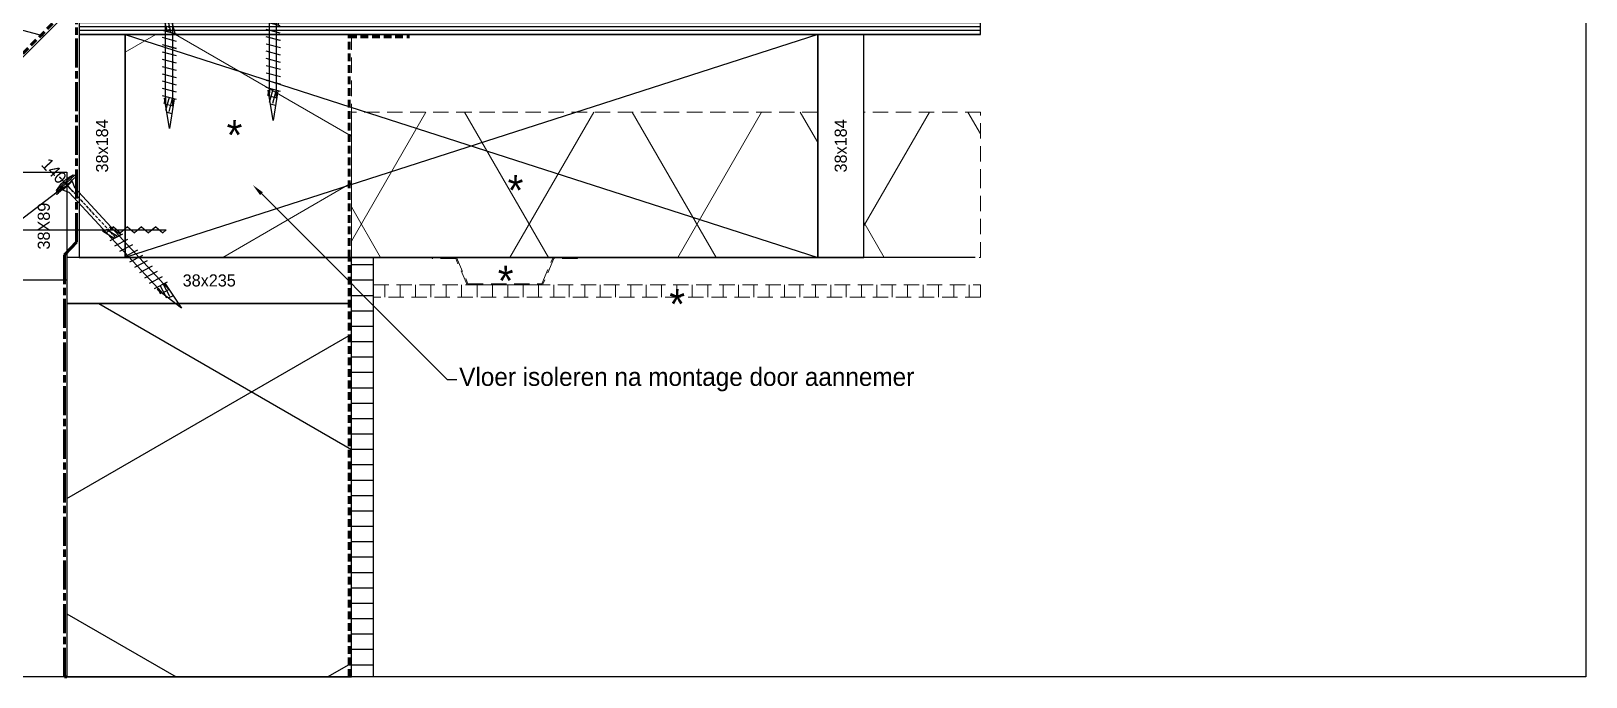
# Model space of a CAD drawing. Header units: millimetres. Extents: x -109306 to 269542, y -22401 to 197206.
# Drawn here: x 259258 to 260542, y -15974 to -15441 of the extents above; entities that cross this region are included whole.
import ezdxf
from ezdxf import colors
from ezdxf.entities.mleader import LeaderData, LeaderLine
from ezdxf.enums import TextEntityAlignment as Align
from ezdxf.math import Vec2, Vec3

# ---------------------------------------------------------------- set-up
doc = ezdxf.new("R2010")
doc.units = ezdxf.units.MM
for name, pattern in [('ACAD_ISO08W100', [36, 24, -3, 6, -3]), ('DASHDOT', [18.5, 12, -3, 0.5, -3]), ('DASHED', [19.049999999999997, 12.7, -6.35]), ('DASHED2', [9.524999999999999, 6.349999999999999, -3.174999999999999])]:
    doc.linetypes.add(name, pattern=pattern)
doc.layers.add('EHP Bevestigingsmiddelen', color=1, linetype='Continuous')
doc.layers.add('EHP Tekst', color=1, linetype='Continuous')
for name, color, linetype, lineweight in [('EHP Dampdichte folie', 3, 'DASHED2', 60), ('EHP Dampopen folie', 5, 'ACAD_ISO08W100', 60), ('EHP Derden', 8, 'DASHED', 13)]:
    doc.layers.add(name, color=color, linetype=linetype, lineweight=lineweight)
doc.layers.add('EHP Hulplijnen tekst niet printen', color=4, linetype='Continuous', plot=False)
doc.styles.get("Standard").update_dxf_attribs({"font": ''})
doc.styles.get('Standard').set_extended_font_data('Century Gothic')
pattern_1 = [(59.99999999999981, (-7.754818242684561e-27, -2.182787284255007e-12), (-103.9230484541315, 59.99999999999982), []), (119.9999999999998, (-7.754818242684561e-27, -2.182787284255007e-12), (-103.9230484541319, -59.99999999999904), [])]
pattern_2 = [(90, (0, 0), (-12.7, 0), [])]

# ---------------------------------------------------------------- blocks, each defined once
blk = doc.blocks.new('*U747')
h = blk.add_hatch()
h.set_pattern_fill('ISOLATIE', color=256, scale=119.9999999999989, angle=-2.035554996136651e-13, style=0, pattern_type=2)
h.set_pattern_definition(pattern_1)
h.paths.add_polyline_path([(384.9999994969367, 119.9999999999985), (4.263256414560562e-13, 119.9999999999989), (0, 0), (384.9999994969404, -2.636525005596218e-12), (384.9999994969386, 59.9999999999979)])
blk.add_lwpolyline([(384.9999994969367, 119.9999999999985), (4.263256414560562e-13, 119.9999999999989), (0, 0), (0, 0), (384.9999994969404, -2.636525005596218e-12), (384.9999994969386, 59.9999999999979)], close=True)
blk = doc.blocks.new('*U757')
h = blk.add_hatch()
h.set_pattern_fill('ISOLATIE', color=256, scale=186.9999999999986, angle=90.00000000000026, style=0, pattern_type=2)
h.set_pattern_definition([(150.0000000000002, (3.401510184630726e-12, 1.5105739701896e-26), (-93.49999999999862, -161.9467505076892), []), (210.0000000000002, (3.401510184630726e-12, 1.5105739701896e-26), (93.49999999999999, -161.9467505076884), [])])
h.paths.add_polyline_path([(-187.0000000000022, 183.9999999999931), (-186.9999999999986, -8.304468224196106e-13), (0, 0), (-2.107699522088984e-13, 184.0000000000006), (-93.50000000000121, 183.9999999999969)])
blk.add_lwpolyline([(-187.0000000000022, 183.9999999999931), (-186.9999999999986, -8.304468224196106e-13), (0, 0), (0, 0), (-2.107699522088984e-13, 184.0000000000006), (-93.50000000000121, 183.9999999999969)], close=True)
blk = doc.blocks.new('*U719')
h = blk.add_hatch()
h.set_pattern_fill('ISOLATIE', color=256, scale=244.9999999999982, angle=45.00000008545901, style=0, pattern_type=2)
h.set_pattern_definition([(105.000000085459, (3.151238372976862e-12, -3.151238363576458e-12), (-236.6518273462404, -63.41066640309303), []), (165.000000085459, (3.151238372976862e-12, -3.151238363576458e-12), (-63.41066569714122, -236.6518275353995), [])])
h.paths.add_polyline_path([(769.1248532738556, 1115.607178866419), (-173.2411616490992, 173.2411611323065), (0, 0), (769.1248593438004, 769.1248616381582), (769.1248604909742, 942.3660241760388)])
blk.add_lwpolyline([(769.1248532738556, 1115.607178866419), (-173.2411616490992, 173.2411611323065), (0, 0), (0, 0), (769.1248593438004, 769.1248616381582), (769.1248604909742, 942.3660241760388)], close=True)
blk = doc.blocks.new('*U718')
h = blk.add_hatch()
h.set_pattern_fill('ISOLATIE', color=256, scale=234.9999999999956, angle=90.00000000000001, style=0, pattern_type=2)
h.set_pattern_definition([(150, (4.274625098332682e-12, 1.898314882323807e-27), (-117.4999999999977, -203.5159698893393), []), (210, (4.274625098332682e-12, 1.898314882323807e-27), (117.4999999999978, -203.5159698893392), [])])
h.paths.add_polyline_path([(-234.999999999999, 308.1924870198957), (-234.9999999999956, -1.043609643147628e-13), (0, 0), (8.787535584667355e-13, 308.192487019904), (-117.499999999999, 308.1924870198999)])
blk.add_lwpolyline([(-234.999999999999, 308.1924870198957), (-234.9999999999956, -1.043609643147628e-13), (0, 0), (0, 0), (8.787535584667355e-13, 308.192487019904), (-117.499999999999, 308.1924870198999)], close=True)
blk = doc.blocks.new('*U775')
h = blk.add_hatch()
h.set_pattern_fill('ANSI31', color=256, angle=135)
h.set_pattern_definition([(180, (594.4165149471082, 0), (-6.661338147750939e-16, -3.175), [])])
h.paths.add_polyline_path([(0, 18), (0, 1.77635683940025e-15), (744.4165149471082, 0), (744.4165149471082, 18)])
blk.add_lwpolyline([(0, 0), (744.4165149471082, 0), (744.4165149471082, 18), (0, 18)], close=True)
blk = doc.blocks.new('*U666')
at = {"layer": 'EHP Bevestigingsmiddelen', "color": 1, "linetype": 'DASHDOT', "ltscale": 0.2}
blk.add_line((59.38584300000002, -3.636214033244908e-15), (-9.120789999999943, 5.584688692939765e-16), dxfattribs=at)
at = {"layer": 'EHP Bevestigingsmiddelen'}
for p, q in [((-1.499999999999999, 9.5), (-2.5, 9.5)), ((-2.5, -9.5), (-2.5, 9.5)), ((7.041486534478669e-16, 11.5), (-1.499999999999999, 11.5)), ((-1.500000000000001, -11.5), (-1.499999999999999, 11.5)), ((-1.500000000000001, -11.5), (-1.499999999999999, 11.5)), ((0.7862359999999174, 5.334553000000597), (-1.5, 5.334553000000597)), ((-7.041486534478669e-16, -11.5), (7.041486534478669e-16, 11.5)), ((5.766851000000315, 3.000001000000338), (0.7862359999999174, 5.334553000000597)), ((0.7862359999999168, -5.334553000000597), (0.7862359999999174, 5.334553000000597)), ((113.8792100000001, 3.000001000000331), (5.766851000000315, 3.000001000000338)), ((58.81527700000061, 1.471101000002815), (47.98800800000026, 4.376712999997832)), ((59.6985880000002, -1.663065000000646), (48.87131800000043, 1.242548000001986)), ((60.99353900000006, -6.000001000000342), (57.88770900000054, 5.591109000000866)), ((60.99353700000029, -5.999998999999665), (57.88770900000054, 5.591109000000866)), ((66.99353700000029, -5.999998999999666), (63.88770900000054, 5.591111000001543)), ((72.99353700000029, -5.999998999999666), (69.88770699999986, 5.591111000001542)), ((73.01505600000019, -6.08030799999688), (69.90922599999976, 5.510801999997052)), ((79.01505600000019, -6.08030799999688), (75.90922800000044, 5.510801999997052)), ((85.01505600000019, -6.080307999996881), (81.90922800000044, 5.510801999997051)), ((91.01505400000042, -6.080307999996881), (87.90922599999976, 5.510801999997051)), ((97.01505600000019, -6.080307999996882), (93.90922599999976, 5.51080000000365)), ((103.0150560000002, -6.080307999996882), (99.90922800000044, 5.51080199999705)), ((109.0150560000002, -6.080307999996883), (105.9092280000004, 5.51080199999705)), ((115.0150540000004, -6.080307999996883), (111.9092259999998, 5.510801999997049)), ((112.6035300000003, 2.919622000001247), (118.528182, 4.509565000000286)), ((113.3277360000002, 0.2168509999973979), (124.1550050000005, 3.12246299999969)), ((138.8792100000001, -0.08030799999688439), (113.8792100000001, 4.000001000000331)), ((113.8792100000001, 3.000001000000331), (118.8835730000001, 3.183227000001345)), ((114.0519410000006, -2.485919999999176), (124.8792100000001, 0.4196920000031165)), ((120.5626090000005, -3.083022999999237), (118.7890700000007, 3.535917000001056)), ((126.6791830000002, -2.080307999996883), (125.4978920000003, 2.32832900000357)), ((-1.500000000000001, -9.5), (-2.5, -9.5)), ((0.7862359999999168, -5.334553000000597), (-1.5, -5.334553000000597)), ((-7.041486534478669e-16, -11.5), (-1.500000000000001, -11.5)), ((0.7862359999999168, -5.334553000000597), (5.766859000000295, -2.999998999999662)), ((114.4791560000003, -2.999998999999669), (5.766859000000295, -2.999998999999662)), ((60.58189800000036, -4.797229999996492), (49.75462900000002, -1.891618000001475)), ((120.5471219999999, -3.025223999997259), (114.1896880000004, -2.999998999999669)), ((114.4791560000003, -3.999998999999669), (138.8792100000001, -0.08030799999688439))]:
    blk.add_line(p, q, dxfattribs=at)
blk.add_arc((28.29265649457668, -1.596603505066713e-14), 32.22479936311466, 162.8542148079576, 197.1457851920423, dxfattribs=at)
blk = doc.blocks.new('*U758')
at = {"layer": 'EHP Bevestigingsmiddelen', "color": 1, "linetype": 'DASHDOT', "ltscale": 0.2}
blk.add_line((13.19022271502379, -14.20665103213), (-6.205830277123428, 6.684046737990176), dxfattribs=at)
at = {"layer": 'EHP Bevestigingsmiddelen', "xscale": -1, "rotation": 132.8752920588782}
blk.add_blockref('*U666', (0, 0), dxfattribs=at)
at = {"layer": 'EHP Hulplijnen tekst niet printen', "insert": (-10.71064828526482, 11.53600252278709), "char_height": 10, "attachment_point": 5, "rotation": 312.87529205887824}
blk.add_mtext_dynamic_manual_height_columns('140', width=10.98533508774472, gutter_width=17.5, heights=[0], dxfattribs=at)
blk = doc.blocks.new('*U776')
h = blk.add_hatch()
h.set_pattern_fill('ANSI31', color=256, scale=4, angle=45)
h.set_pattern_definition(pattern_2)
h.paths.add_polyline_path([(0, 0), (346.1924870213256, 0), (346.1924870213256, 18), (0, 18)])
blk.add_lwpolyline([(0, 0), (346.1924870213256, 0), (346.1924870213256, 18), (0, 18)], close=True)
blk = doc.blocks.new('*U777')
h = blk.add_hatch()
h.set_pattern_fill('ANSI31', color=256, scale=4, angle=45)
h.set_pattern_definition(pattern_2)
h.paths.add_polyline_path([(0, 0), (501.4165149471155, 0), (501.4165149471155, 10), (0, 10)])
blk.add_lwpolyline([(0, 0), (501.4165149471155, 0), (501.4165149471155, 10), (0, 10)], close=True)
blk = doc.blocks.new('*U682')
for p, q in [((0, -3.006056495016537), (-4.982855976176549, 2.810733797318337)), ((0, 3), (-9.094947017729282e-13, -123.006056495017)), ((0, -3.006056495016537), (4.982855976176552, 2.810733797318335)), ((-2.491427988089184, -79.38012930250544), (2.491427988087368, -73.56333901017058)), ((-9.078414705378649e-13, -70.65494386400314), (2.491427988087368, -73.56333901017058)), ((-2.491427988089184, -79.38012930250544), (2.491427988087366, -85.19691959484032)), ((-2.491427988089168, -91.0137098871752), (2.491427988087366, -85.19691959484032)), ((-2.491427988089168, -91.0137098871752), (2.491427988087366, -96.83050017951007)), ((-2.491427988089176, -102.6472904718449), (2.491427988087366, -96.83050017951007)), ((-2.491427988089176, -102.6472904718449), (2.491427988087366, -108.4640807641798)), ((-2.491427988089184, -114.2808710565147), (2.491427988087366, -108.4640807641798)), ((-2.491427988089184, -114.2808710565147), (2.491427988087367, -120.0976613488496)), ((-9.094947017729282e-13, -123.006056495017), (2.491427988087367, -120.0976613488496))]:
    blk.add_line(p, q)
blk = doc.blocks.new('*U749')
h = blk.add_hatch()
h.set_pattern_fill('ISOLATIE', color=256, scale=119.9999999999989, angle=-2.035554996136651e-13, style=0, pattern_type=2)
h.set_pattern_definition(pattern_1)
h.paths.add_polyline_path([(96.4165154501643, 120.0000000000004), (4.263256414560562e-13, 119.9999999999989), (0, 0), (96.41651545016805, -6.602715695298137e-13), (96.41651545016623, 59.99999999999988)])
blk.add_lwpolyline([(96.4165154501643, 120.0000000000004), (4.263256414560562e-13, 119.9999999999989), (0, 0), (0, 0), (96.41651545016805, -6.602715695298137e-13), (96.41651545016623, 59.99999999999988)], close=True)
blk = doc.blocks.new('*U798')
blk.add_lwpolyline([(-6.617444900424219e-24, -5.89889358996375e-24), (-3.952393967665557e-14, 89), (37.99999999999997, 89.00000000000001), (38, 1.687538997430238e-14)], close=True)
at = {"color": 1, "flags": 8}
blk.add_attdef('38X89', text='', height=10, rotation=90.00000000000004, dxfattribs=at).set_placement((18.86357092264243, 44.50000567019732), align=Align.MIDDLE_CENTER)
blk = doc.blocks.new('*U799')
blk.add_lwpolyline([(0, 0), (-8.171241461241152e-14, 184), (-38.00000000000009, 184), (-38, -1.687538997430238e-14)], close=True)
at = {"color": 1, "flags": 8}
blk.add_attdef('38X184', text='', height=10, rotation=90.00000000000001, dxfattribs=at).set_placement((-18.99999657066434, 92.00000567019727), align=Align.MIDDLE_CENTER)
blk = doc.blocks.new('*U800')
blk.add_lwpolyline([(0, 0), (235, 1.4210854715202e-14), (235, 38.00000000000001), (0, 38)], close=True)
at = {"color": 1, "flags": 8}
blk.add_attdef('38X235', text='', height=10, dxfattribs=at).set_placement((117.5000056701973, 18.9999965706643), align=Align.MIDDLE_CENTER)
blk = doc.blocks.new('*U667')
at = {"layer": 'EHP Bevestigingsmiddelen', "color": 1, "linetype": 'DASHDOT', "ltscale": 0.2}
blk.add_line((79.38584300000002, -3.636214033244908e-15), (-9.120789999999943, 5.584688692939765e-16), dxfattribs=at)
at = {"layer": 'EHP Bevestigingsmiddelen'}
for p, q in [((-1.499999999999999, 9.5), (-2.5, 9.5)), ((-2.5, -9.5), (-2.5, 9.5)), ((7.041486534478669e-16, 11.5), (-1.499999999999999, 11.5)), ((-1.500000000000001, -11.5), (-1.499999999999999, 11.5)), ((-1.500000000000001, -11.5), (-1.499999999999999, 11.5)), ((0.7862359999999174, 5.334553000000597), (-1.5, 5.334553000000597)), ((-7.041486534478669e-16, -11.5), (7.041486534478669e-16, 11.5)), ((5.766851000000315, 3.000001000000338), (0.7862359999999174, 5.334553000000597)), ((0.7862359999999168, -5.334553000000597), (0.7862359999999174, 5.334553000000597)), ((133.8792100000001, 3.000001000000331), (5.766851000000315, 3.000001000000338)), ((78.8152770000006, 1.471101000002815), (67.98800800000026, 4.376712999997832)), ((79.6985880000002, -1.663065000000646), (68.87131800000043, 1.242548000001986)), ((80.99353900000006, -6.000001000000342), (77.88770900000054, 5.591109000000866)), ((80.99353700000029, -5.999998999999665), (77.88770900000054, 5.591109000000866)), ((86.99353700000029, -5.999998999999666), (83.88770900000054, 5.591111000001543)), ((92.99353700000029, -5.999998999999666), (89.88770699999986, 5.591111000001542)), ((93.01505600000019, -6.08030799999688), (89.90922599999976, 5.510801999997052)), ((99.01505600000019, -6.08030799999688), (95.90922800000044, 5.510801999997052)), ((105.0150560000002, -6.080307999996881), (101.9092280000004, 5.510801999997051)), ((111.0150540000004, -6.080307999996881), (107.9092259999998, 5.510801999997051)), ((117.0150560000002, -6.080307999996882), (113.9092259999998, 5.51080000000365)), ((123.0150560000002, -6.080307999996882), (119.9092280000004, 5.51080199999705)), ((129.0150560000002, -6.080307999996883), (125.9092280000004, 5.51080199999705)), ((135.0150540000004, -6.080307999996883), (131.9092259999998, 5.510801999997049)), ((132.6035300000003, 2.919622000001247), (138.528182, 4.509565000000286)), ((133.3277360000002, 0.2168509999973979), (144.1550050000005, 3.12246299999969)), ((158.8792100000001, -0.08030799999688439), (133.8792100000001, 4.000001000000331)), ((133.8792100000001, 3.000001000000331), (138.8835730000001, 3.183227000001345)), ((134.0519410000006, -2.485919999999176), (144.8792100000001, 0.4196920000031165)), ((140.5626090000005, -3.083022999999237), (138.7890700000007, 3.535917000001056)), ((146.6791830000002, -2.080307999996883), (145.4978920000003, 2.32832900000357)), ((-1.500000000000001, -9.5), (-2.5, -9.5)), ((0.7862359999999168, -5.334553000000597), (-1.5, -5.334553000000597)), ((-7.041486534478669e-16, -11.5), (-1.500000000000001, -11.5)), ((0.7862359999999168, -5.334553000000597), (5.766859000000295, -2.999998999999662)), ((134.4791560000003, -2.999998999999669), (5.766859000000295, -2.999998999999662)), ((80.58189800000036, -4.797229999996492), (69.75462900000002, -1.891618000001475)), ((140.5471219999999, -3.025223999997259), (134.1896880000004, -2.999998999999669)), ((134.4791560000003, -3.999998999999669), (158.8792100000001, -0.08030799999688439))]:
    blk.add_line(p, q, dxfattribs=at)
blk.add_arc((28.29265649457668, -1.596603505066713e-14), 32.22479936311466, 162.8542148079576, 197.1457851920423, dxfattribs=at)
blk = doc.blocks.new('*U827')
at = {"layer": 'EHP Bevestigingsmiddelen', "color": 1, "linetype": 'DASHDOT', "ltscale": 0.2}
blk.add_line((-1.5195555391756e-13, -19.38584300000002), (5.059625607373123e-14, 9.120789999999943), dxfattribs=at)
at = {"layer": 'EHP Bevestigingsmiddelen', "xscale": -1, "rotation": 89.99999999999952}
blk.add_blockref('*U667', (0, 0), dxfattribs=at)
at = {"layer": 'EHP Hulplijnen tekst niet printen', "insert": (5.67835911624562e-14, 15.74157999999989), "char_height": 9.999999999999998, "attachment_point": 5, "rotation": 269.9999999999996}
blk.add_mtext_dynamic_manual_height_columns('160', width=10.98533508774472, gutter_width=17.5, heights=[0], dxfattribs=at)

msp = doc.modelspace()

# ---------------------------------------------------------------- linework, layer by layer
for p, q in [((259171.5034860335, -15541.41480696373), (259961.8415488129, -14751.07673305743)), ((259287.4250447789, -15627.49324821829), (259287.4250444964, -15973.68572839096)), ((260037.4250444964, -15627.49324821828), (259287.4250444964, -15627.49324821828))]:
    msp.add_line(p, q)
msp.add_lwpolyline([(259335.4250444964, -15443.49325641547), (259335.4250444964, -15627.4932482197), (259907.4250439933, -15627.49325641547), (259907.4250439933, -15443.49324821828), (259335.4250444964, -15627.4932482197), (259335.4250444964, -15443.49325641547), (259907.4250439933, -15627.49325641547)])
at = {"layer": 'EHP Dampdichte folie'}
for points in [[(259170.0892724711, -15540.00059340136), (259170.0892724711, -15540.00059340136), (259961.8415488316, -14748.24831704087)], [(259520.4250444964, -15973.68573523961), (259520.4250444964, -15627.4932482197), (259520.4250444964, -15443.49324821828), (259520.4250444964, -15445.49324821828), (259570.4250444964, -15445.49324821828)]]:
    msp.add_lwpolyline(points, dxfattribs=at)
at = {"layer": 'EHP Dampopen folie'}
msp.add_lwpolyline([(259287.4250444964, -15973.68571013719), (259285.4256004044, -15973.65237086522), (259285.4256004044, -15627.49324821828), (259285.4256004044, -15625.49324821828), (259295.4250444964, -15614.87490369843), (259295.4250444964, -15614.87490369843), (259295.4250444964, -15417.49324819441)], dxfattribs=at)
at = {"layer": 'EHP Derden'}
msp.add_lwpolyline([(259679.5733564619, -15649.22285992791), (259688.9910362985, -15627.49324821828), (259708.9910362985, -15627.49324821828), (259708.9910362985, -15628.49324821828), (259689.6475131561, -15628.49324821828), (259680.2298333195, -15650.22285992791), (259617.9168796042, -15650.22285992791), (259608.4991997676, -15628.49324821828), (259589.1556766252, -15628.49324821828), (259589.1556766252, -15627.49324821828), (259609.1556766252, -15627.49324821828), (259618.5733564619, -15649.22285992791)], close=True, dxfattribs=at)
at = {"layer": 'EHP Hulplijnen tekst niet printen'}
msp.add_lwpolyline([(258541.841258103, -14473.68572610809), (260541.8409567625, -14473.68572610809), (260541.8409567625, -15973.68571925943), (258541.841258103, -15973.68571925943)], close=True, dxfattribs=at)

# ---------------------------------------------------------------- block references
for name, p in [('*U719', (259192.7166894691, -15520.20160352813)), ('*U827', (259457.5879417484, -15355.49324850081)), ('*U827', (259371.9224947484, -15362.22557972663)), ('*U775', (259297.4250444964, -15443.49324821828)), ('*U758', (259287.4250444964, -15567.70890971385)), ('*U718', (259522.4250444964, -15973.68573523961))]:
    msp.add_blockref(name, p)
ref = msp.add_blockref('*U799', (259335.4250444964, -15627.49324821828))
ref.add_attrib('38X184', '38x184', dxfattribs={"color": 1, "height": 10, "rotation": 90}).set_placement((259316.4250479257, -15535.49324254809), align=Align.MIDDLE_CENTER)
ref = msp.add_blockref('*U799', (259945.4250439933, -15627.49324016153))
ref.add_attrib('38X184', '38x184', dxfattribs={"color": 1, "height": 10, "rotation": 90}).set_placement((259926.4250474227, -15535.49323449133), align=Align.MIDDLE_CENTER)
ref = msp.add_blockref('*U798', (259249.4250444964, -15646.17365138458))
ref.add_attrib('38X89', '38X89', dxfattribs={"color": 1, "height": 10, "rotation": 90}).set_placement((259268.288615419, -15601.6736457144), align=Align.MIDDLE_CENTER)
at = {"xscale": -1}
for name, p, rotation in [('*U682', (259246.419115014, -15604.67968826408), 89.99999999999967), ('*U776', (259522.4250444964, -15973.68573523961), 270)]:
    msp.add_blockref(name, p, dxfattribs=dict(at, rotation=rotation))
ref = msp.add_blockref('*U800', (259287.4250444964, -15665.4932482197))
ref.add_attrib('38X235', '38x235', dxfattribs={"color": 1, "height": 10}).set_placement((259404.9250501666, -15646.49325164904), align=Align.MIDDLE_CENTER)
at = {"layer": 'EHP Derden', "xscale": -1}
for name, p in [('*U757', (259335.4250444964, -15627.49324821828)), ('*U777', (260041.8415594435, -15660.22285992791))]:
    msp.add_blockref(name, p, dxfattribs=at)
at = {"layer": 'EHP Derden'}
for name, p in [('*U747', (259522.4250444964, -15627.49324821828)), ('*U749', (259945.4250439933, -15627.49324016296))]:
    msp.add_blockref(name, p, dxfattribs=at)

# ---------------------------------------------------------------- texts
for p in [(259419.2825017267, -15538.96520920609, 688), (259651.3669878544, -15584.55384336513, 688), (259643.2104110068, -15659.23947980055, 688), (259784.8695331226, -15678.46043038508, 688)]:
    msp.add_text('*', height=25).set_placement(p)

# ---------------------------------------------------------------- leaders
at = {"layer": 'EHP Tekst'}
ml = msp.add_multileader_mtext('Standard', dxfattribs=at)
ml.set_content('HTT 6x140 hoh 600mm', color=256)
ml.set_leader_properties()
ml.build(insert=Vec2(0, 0))
ml.multileader.update_dxf_attribs({"arrow_head_size": 10})
ctx = ml.context
ctx.base_point, ctx.char_height, ctx.arrow_head_size, ctx.plane_origin = Vec3(258864.6290090419, -15715.61004687739), 15, 10, Vec3(259287.4250444964, -15567.70890971385)
ctx.text_align_type = 2
notes = []
notes.append((ctx, [(0, (1, 1, 0), (259092.1660586681, -15715.61004687739), (-1, 0), 8, [(0, [(259287.4250444964, -15567.70890971385)], 0, [])])]))
ctx.mtext.insert, ctx.mtext.alignment, ctx.mtext.flow_direction = Vec3(259082.1660586681, -15707.92139969861), 3, 5
ml = msp.add_multileader_mtext('Standard', dxfattribs=at)
ml.set_content('Vloer isoleren na montage door aannemer', color=256)
ml.set_leader_properties()
ml.build(insert=Vec2(0, 0))
ml.multileader.update_dxf_attribs({"arrow_head_size": 10})
ctx = ml.context
ctx.base_point, ctx.char_height, ctx.arrow_head_size, ctx.plane_origin = Vec3(259609.3783674604, -15728.23114166288), 15, 10, Vec3(259440.9594494702, -15567.81222367263)
notes.append((ctx, [(0, (1, 1, 0), (259601.3783674604, -15728.23114166288), (1, 0), 8, [(0, [(259440.9594494702, -15567.81222367263)], 0, [])])]))
ctx.mtext.insert, ctx.mtext.flow_direction = Vec3(259611.3783674604, -15718.52616212673), 5
for ctx, leaders in notes:
    for number, flags, end, landing, length, lines in leaders:
        leader = LeaderData()
        leader.index, (leader.has_last_leader_line, leader.has_dogleg_vector, leader.attachment_direction) = number, flags
        leader.last_leader_point, leader.dogleg_vector, leader.dogleg_length = Vec3(end), Vec3(landing), length
        for number, points, colour, breaks in lines:
            line = LeaderLine()
            line.index, line.vertices, line.color, line.breaks = number, Vec3.list(points), colors.encode_raw_color(colour), breaks
            leader.lines.append(line)
        ctx.leaders.append(leader)

doc.saveas('drawing.dxf')
